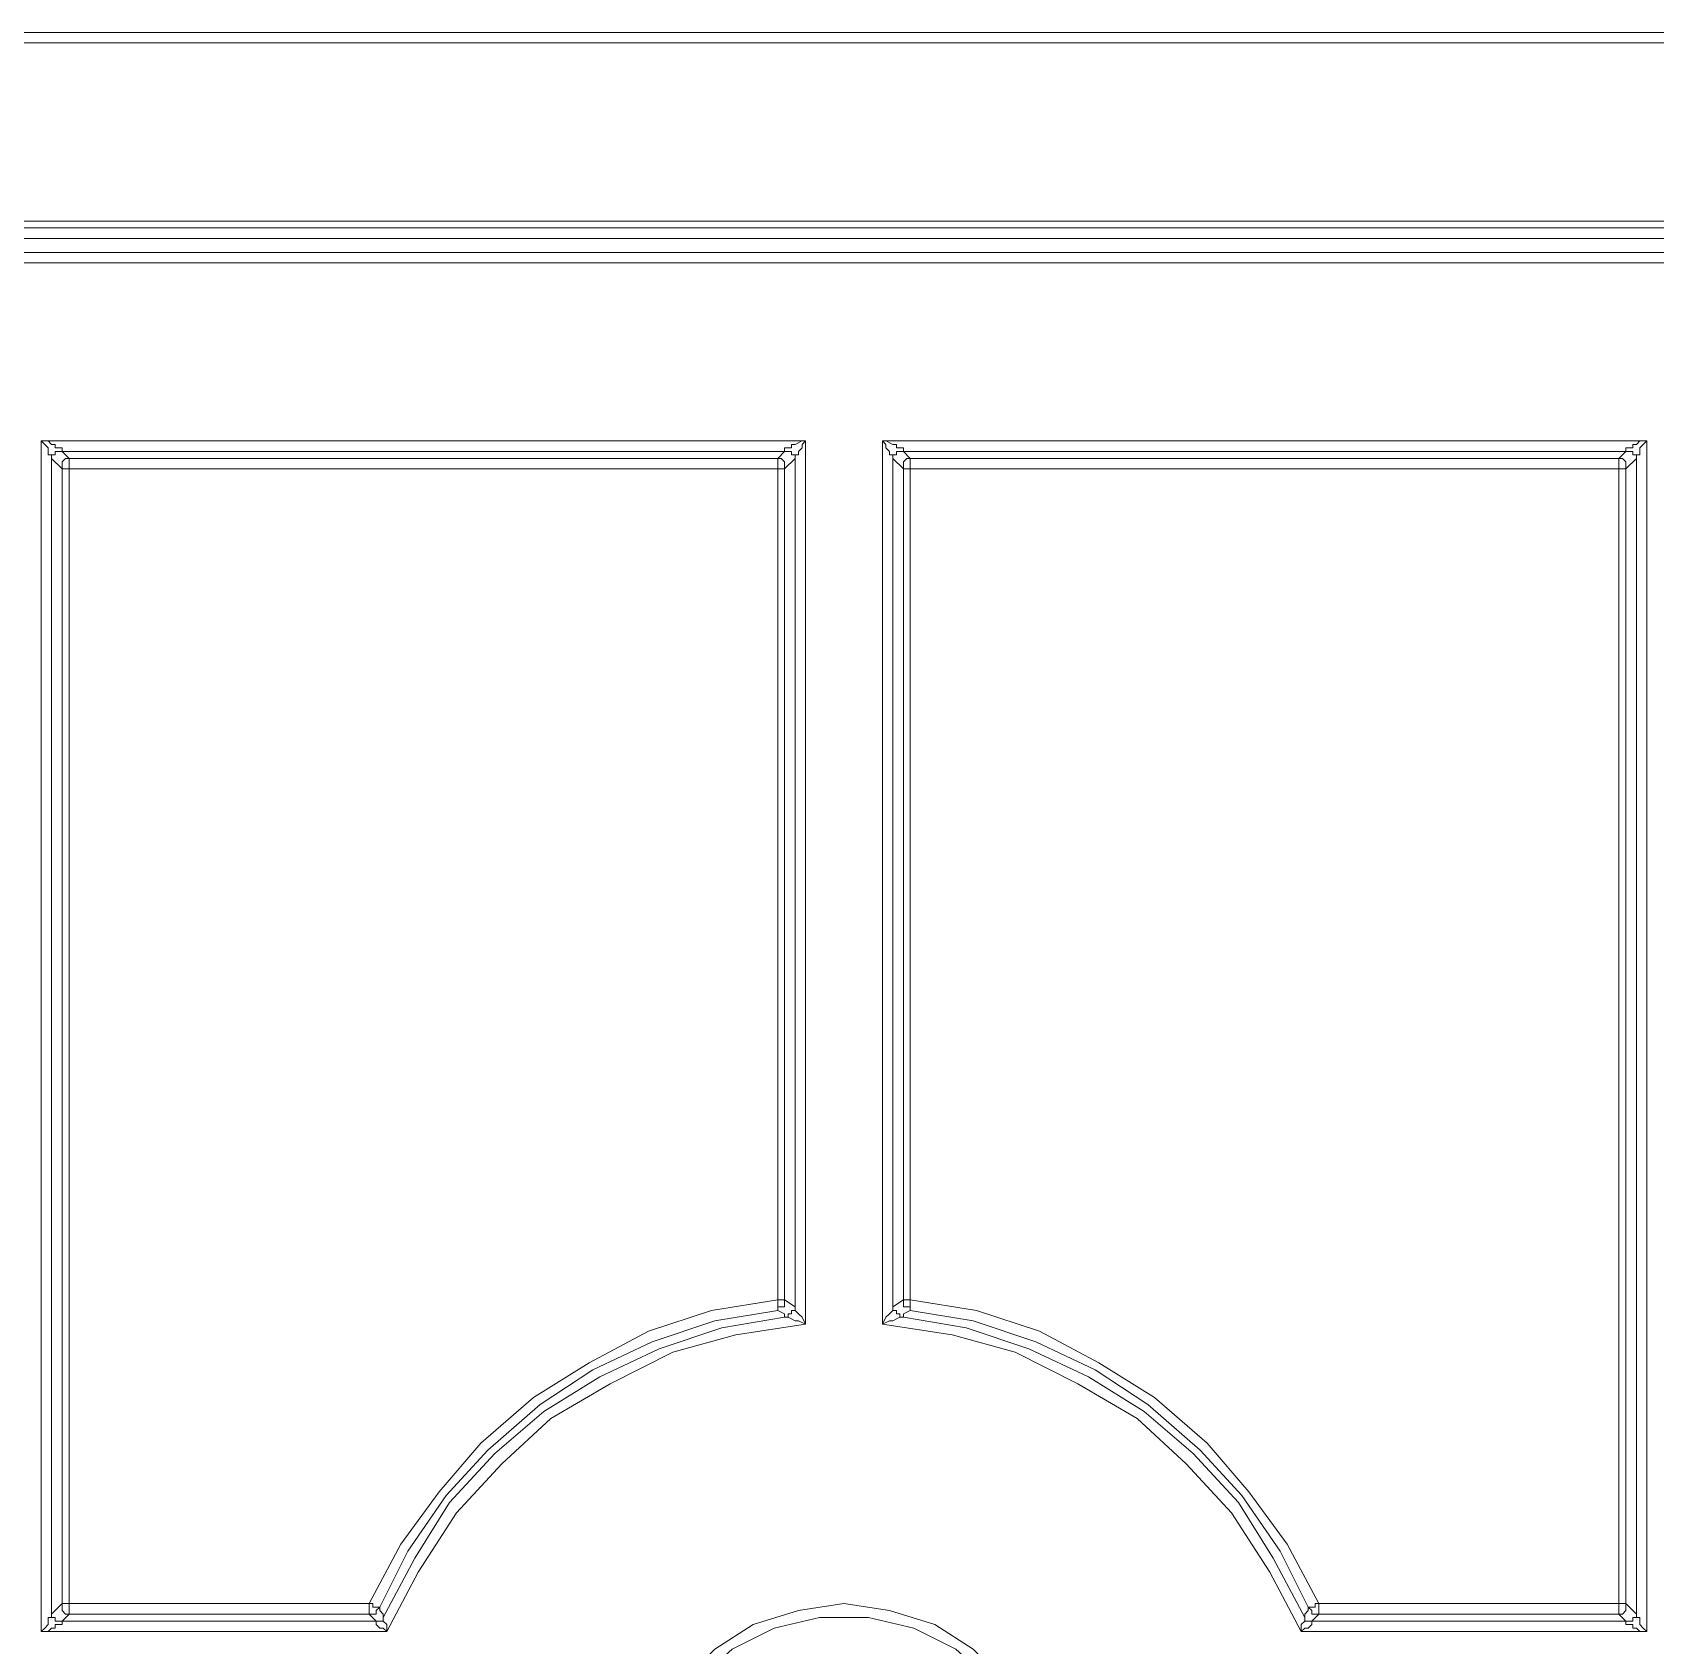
# Model space of a CAD drawing. Header units: centimetres. Extents: x -12.5 to 12.5, y -6.1 to 6.1.
# Drawn here: x -9.055 to -7.414, y 4.482 to 6.112 of the extents above; entities that cross this region are included whole.
import ezdxf

# ---------------------------------------------------------------- set-up
doc = ezdxf.new("R2010")
doc.units = ezdxf.units.CM
doc.header["$MEASUREMENT"] = 0
doc.layers.add('Camada 1', color=7, linetype='Continuous')

msp = doc.modelspace()

# ---------------------------------------------------------------- linework, layer by layer
at = {"layer": 'Camada 1', "lineweight": 9}
for points in [[(-12.19614, 6.1118), (-12.19614, 6.1118), (-4.27275, 6.1118), (-4.27275, 6.1118)], [(-4.27275, 6.10122), (-4.27275, 6.10122), (-12.19614, 6.10122), (-12.19614, 6.10122)], [(-12.19614, 5.9213), (-12.19614, 5.9213), (-4.27275, 5.9213), (-4.27275, 5.9213)], [(-4.27275, 5.91424), (-4.27275, 5.91424), (-12.19614, 5.91424), (-12.19614, 5.91424)], [(-12.19614, 5.90366), (-12.19614, 5.90366), (-4.27275, 5.90366), (-4.27275, 5.90366)], [(-12.16439, 5.88955), (-12.16439, 5.88955), (-4.3045, 5.88955), (-4.3045, 5.88955)], [(-4.3045, 5.87897), (-4.3045, 5.87897), (-12.16439, 5.87897), (-12.16439, 5.87897)], [(-9.04584, 5.69905), (-9.04584, 5.69905), (-8.27325, 5.69905), (-8.27325, 5.69905)], [(-9.04584, 4.49608), (-9.04584, 4.49608), (-9.04584, 5.69905), (-9.04584, 5.69905)], [(-8.27325, 5.69905), (-8.27325, 5.69905), (-8.27325, 4.80652), (-8.27325, 4.80652)], [(-8.19564, 5.69905), (-8.19564, 5.69905), (-7.42306, 5.69905), (-7.42306, 5.69905)], [(-8.19564, 4.80652), (-8.19564, 4.80652), (-8.19564, 5.69905), (-8.19564, 5.69905)], [(-7.42306, 5.69905), (-7.42306, 5.69905), (-7.42306, 4.49608), (-7.42306, 4.49608)], [(-9.03525, 5.68141), (-9.03525, 5.68141), (-9.03525, 4.51372), (-9.03525, 4.51372)], [(-9.02467, 5.67083), (-9.02467, 5.67083), (-9.03525, 5.68141), (-9.03525, 5.68141)], [(-8.29442, 5.68847), (-8.29442, 5.68847), (-9.02467, 5.68847), (-9.02467, 5.68847)], [(-9.02467, 5.68847), (-9.02467, 5.68847), (-9.01762, 5.68141), (-9.01762, 5.68141)], [(-9.01762, 5.68141), (-9.01762, 5.68141), (-8.30148, 5.68141), (-8.30148, 5.68141)], [(-8.30148, 5.68141), (-8.30148, 5.68141), (-8.29442, 5.68847), (-8.29442, 5.68847)], [(-8.28384, 5.68141), (-8.28384, 5.68141), (-8.29442, 5.67083), (-8.29442, 5.67083)], [(-8.28384, 4.82416), (-8.28384, 4.82416), (-8.28384, 5.68141), (-8.28384, 5.68141)], [(-8.18506, 5.68141), (-8.18506, 5.68141), (-8.18506, 4.82416), (-8.18506, 4.82416)], [(-8.17448, 5.67083), (-8.17448, 5.67083), (-8.18506, 5.68141), (-8.18506, 5.68141)], [(-7.44423, 5.68847), (-7.44423, 5.68847), (-8.17448, 5.68847), (-8.17448, 5.68847)], [(-8.17448, 5.68847), (-8.17448, 5.68847), (-8.16742, 5.68141), (-8.16742, 5.68141)], [(-8.16742, 5.68141), (-8.16742, 5.68141), (-7.45128, 5.68141), (-7.45128, 5.68141)], [(-7.45128, 5.68141), (-7.45128, 5.68141), (-7.44423, 5.68847), (-7.44423, 5.68847)], [(-7.43364, 5.68141), (-7.43364, 5.68141), (-7.44423, 5.67083), (-7.44423, 5.67083)], [(-7.43364, 4.51372), (-7.43364, 4.51372), (-7.43364, 5.68141), (-7.43364, 5.68141)], [(-9.02467, 4.5243), (-9.02467, 4.5243), (-9.02467, 5.67083), (-9.02467, 5.67083)], [(-9.01762, 5.67083), (-9.01762, 5.67083), (-9.01762, 4.5243), (-9.01762, 4.5243)], [(-8.30148, 5.67083), (-8.30148, 5.67083), (-9.01762, 5.67083), (-9.01762, 5.67083)], [(-8.30148, 4.83122), (-8.30148, 4.83122), (-8.30148, 5.67083), (-8.30148, 5.67083)], [(-8.29442, 5.67083), (-8.29442, 5.67083), (-8.29442, 4.83122), (-8.29442, 4.83122)], [(-8.17448, 4.83122), (-8.17448, 4.83122), (-8.17448, 5.67083), (-8.17448, 5.67083)], [(-8.16742, 5.67083), (-8.16742, 5.67083), (-8.16742, 4.83122), (-8.16742, 4.83122)], [(-7.45128, 5.67083), (-7.45128, 5.67083), (-8.16742, 5.67083), (-8.16742, 5.67083)], [(-7.45128, 4.5243), (-7.45128, 4.5243), (-7.45128, 5.67083), (-7.45128, 5.67083)], [(-7.44423, 5.67083), (-7.44423, 5.67083), (-7.44423, 4.5243), (-7.44423, 4.5243)], [(-8.29442, 4.83122), (-8.29442, 4.83122), (-8.28384, 4.82416), (-8.28384, 4.82416)], [(-8.18506, 4.82416), (-8.18506, 4.82416), (-8.17448, 4.83122), (-8.17448, 4.83122)], [(-9.03525, 4.51372), (-9.03525, 4.51372), (-9.02467, 4.5243), (-9.02467, 4.5243)], [(-9.01762, 4.51372), (-9.01762, 4.51372), (-9.02467, 4.50666), (-9.02467, 4.50666)], [(-9.01762, 4.5243), (-9.01762, 4.5243), (-8.71423, 4.5243), (-8.71423, 4.5243)], [(-8.71423, 4.51372), (-8.71423, 4.51372), (-9.01762, 4.51372), (-9.01762, 4.51372)], [(-8.70717, 4.50666), (-8.70717, 4.50666), (-8.71423, 4.51372), (-8.71423, 4.51372)], [(-7.75467, 4.51372), (-7.75467, 4.51372), (-7.76173, 4.50666), (-7.76173, 4.50666)], [(-7.75467, 4.5243), (-7.75467, 4.5243), (-7.45128, 4.5243), (-7.45128, 4.5243)], [(-7.45128, 4.51372), (-7.45128, 4.51372), (-7.75467, 4.51372), (-7.75467, 4.51372)], [(-7.44423, 4.50666), (-7.44423, 4.50666), (-7.45128, 4.51372), (-7.45128, 4.51372)], [(-7.44423, 4.5243), (-7.44423, 4.5243), (-7.43364, 4.51372), (-7.43364, 4.51372)], [(-8.69659, 4.49608), (-8.69659, 4.49608), (-9.04584, 4.49608), (-9.04584, 4.49608)], [(-9.02467, 4.50666), (-9.02467, 4.50666), (-8.70717, 4.50666), (-8.70717, 4.50666)], [(-7.42306, 4.49608), (-7.42306, 4.49608), (-7.77231, 4.49608), (-7.77231, 4.49608)], [(-7.76173, 4.50666), (-7.76173, 4.50666), (-7.44423, 4.50666), (-7.44423, 4.50666)]]:
    msp.add_open_spline(points, degree=3, dxfattribs=at)
for points, knots in [([(-9.04584, 5.69905), (-9.04584, 5.69905), (-9.03878, 5.69905), (-9.03878, 5.69905), (-9.03878, 5.69905), (-9.03525, 5.69552), (-9.03525, 5.69552), (-9.03525, 5.69552), (-9.03173, 5.69552), (-9.03173, 5.69552), (-9.03173, 5.69552), (-9.03173, 5.69199), (-9.03173, 5.69199), (-9.03173, 5.69199), (-9.0282, 5.69199), (-9.0282, 5.69199), (-9.0282, 5.69199), (-9.02467, 5.69199), (-9.02467, 5.69199), (-9.02467, 5.69199), (-9.02467, 5.68847), (-9.02467, 5.68847)], [0, 0, 0, 0, 0.1428571, 0.1428571, 0.1428571, 0.2857143, 0.2857143, 0.2857143, 0.4285714, 0.4285714, 0.4285714, 0.5714286, 0.5714286, 0.5714286, 0.7142857, 0.7142857, 0.7142857, 0.8571429, 0.8571429, 0.8571429, 1, 1, 1, 1]), ([(-9.03525, 5.68141), (-9.03525, 5.68141), (-9.03525, 5.68141), (-9.03525, 5.68141), (-9.03525, 5.68141), (-9.03525, 5.68494), (-9.03525, 5.68494), (-9.03525, 5.68494), (-9.03878, 5.68494), (-9.03878, 5.68494), (-9.03878, 5.68494), (-9.03878, 5.68847), (-9.03878, 5.68847), (-9.03878, 5.68847), (-9.03878, 5.69199), (-9.03878, 5.69199), (-9.03878, 5.69199), (-9.04231, 5.69552), (-9.04231, 5.69552), (-9.04231, 5.69552), (-9.04584, 5.69905), (-9.04584, 5.69905)], [0, 0, 0, 0, 0.1428571, 0.1428571, 0.1428571, 0.2857143, 0.2857143, 0.2857143, 0.4285714, 0.4285714, 0.4285714, 0.5714286, 0.5714286, 0.5714286, 0.7142857, 0.7142857, 0.7142857, 0.8571429, 0.8571429, 0.8571429, 1, 1, 1, 1]), ([(-8.29442, 5.68847), (-8.29442, 5.68847), (-8.29442, 5.68847), (-8.29442, 5.68847), (-8.29442, 5.68847), (-8.29442, 5.69199), (-8.29442, 5.69199), (-8.29442, 5.69199), (-8.29089, 5.69199), (-8.29089, 5.69199), (-8.29089, 5.69199), (-8.28737, 5.69199), (-8.28737, 5.69199), (-8.28737, 5.69199), (-8.28737, 5.69552), (-8.28737, 5.69552), (-8.28737, 5.69552), (-8.28384, 5.69552), (-8.28384, 5.69552), (-8.28384, 5.69552), (-8.27678, 5.69905), (-8.27678, 5.69905), (-8.27678, 5.69905), (-8.27325, 5.69905), (-8.27325, 5.69905)], [0, 0, 0, 0, 0.125, 0.125, 0.125, 0.25, 0.25, 0.25, 0.375, 0.375, 0.375, 0.5, 0.5, 0.5, 0.625, 0.625, 0.625, 0.75, 0.75, 0.75, 0.875, 0.875, 0.875, 1, 1, 1, 1]), ([(-8.27325, 5.69905), (-8.27325, 5.69905), (-8.27678, 5.69552), (-8.27678, 5.69552), (-8.27678, 5.69552), (-8.27678, 5.69199), (-8.27678, 5.69199), (-8.27678, 5.69199), (-8.28031, 5.68847), (-8.28031, 5.68847), (-8.28031, 5.68847), (-8.28031, 5.68494), (-8.28031, 5.68494), (-8.28031, 5.68494), (-8.28384, 5.68494), (-8.28384, 5.68494), (-8.28384, 5.68494), (-8.28384, 5.68141), (-8.28384, 5.68141)], [0, 0, 0, 0, 0.1666667, 0.1666667, 0.1666667, 0.3333333, 0.3333333, 0.3333333, 0.5, 0.5, 0.5, 0.6666667, 0.6666667, 0.6666667, 0.8333333, 0.8333333, 0.8333333, 1, 1, 1, 1]), ([(-8.19564, 5.69905), (-8.19564, 5.69905), (-8.19212, 5.69905), (-8.19212, 5.69905), (-8.19212, 5.69905), (-8.18506, 5.69552), (-8.18506, 5.69552), (-8.18506, 5.69552), (-8.18153, 5.69552), (-8.18153, 5.69552), (-8.18153, 5.69552), (-8.18153, 5.69199), (-8.18153, 5.69199), (-8.18153, 5.69199), (-8.178, 5.69199), (-8.178, 5.69199), (-8.178, 5.69199), (-8.17448, 5.69199), (-8.17448, 5.69199), (-8.17448, 5.69199), (-8.17448, 5.68847), (-8.17448, 5.68847)], [0, 0, 0, 0, 0.1428571, 0.1428571, 0.1428571, 0.2857143, 0.2857143, 0.2857143, 0.4285714, 0.4285714, 0.4285714, 0.5714286, 0.5714286, 0.5714286, 0.7142857, 0.7142857, 0.7142857, 0.8571429, 0.8571429, 0.8571429, 1, 1, 1, 1]), ([(-8.18506, 5.68141), (-8.18506, 5.68141), (-8.18506, 5.68141), (-8.18506, 5.68141), (-8.18506, 5.68141), (-8.18506, 5.68494), (-8.18506, 5.68494), (-8.18506, 5.68494), (-8.18859, 5.68494), (-8.18859, 5.68494), (-8.18859, 5.68494), (-8.18859, 5.68847), (-8.18859, 5.68847), (-8.18859, 5.68847), (-8.19212, 5.69199), (-8.19212, 5.69199), (-8.19212, 5.69199), (-8.19212, 5.69552), (-8.19212, 5.69552), (-8.19212, 5.69552), (-8.19564, 5.69905), (-8.19564, 5.69905)], [0, 0, 0, 0, 0.1428571, 0.1428571, 0.1428571, 0.2857143, 0.2857143, 0.2857143, 0.4285714, 0.4285714, 0.4285714, 0.5714286, 0.5714286, 0.5714286, 0.7142857, 0.7142857, 0.7142857, 0.8571429, 0.8571429, 0.8571429, 1, 1, 1, 1]), ([(-7.44423, 5.68847), (-7.44423, 5.68847), (-7.44423, 5.68847), (-7.44423, 5.68847), (-7.44423, 5.68847), (-7.44423, 5.69199), (-7.44423, 5.69199), (-7.44423, 5.69199), (-7.4407, 5.69199), (-7.4407, 5.69199), (-7.4407, 5.69199), (-7.43717, 5.69199), (-7.43717, 5.69199), (-7.43717, 5.69199), (-7.43717, 5.69552), (-7.43717, 5.69552), (-7.43717, 5.69552), (-7.43364, 5.69552), (-7.43364, 5.69552), (-7.43364, 5.69552), (-7.43012, 5.69905), (-7.43012, 5.69905), (-7.43012, 5.69905), (-7.42306, 5.69905), (-7.42306, 5.69905)], [0, 0, 0, 0, 0.125, 0.125, 0.125, 0.25, 0.25, 0.25, 0.375, 0.375, 0.375, 0.5, 0.5, 0.5, 0.625, 0.625, 0.625, 0.75, 0.75, 0.75, 0.875, 0.875, 0.875, 1, 1, 1, 1]), ([(-7.42306, 5.69905), (-7.42306, 5.69905), (-7.42659, 5.69552), (-7.42659, 5.69552), (-7.42659, 5.69552), (-7.43012, 5.69199), (-7.43012, 5.69199), (-7.43012, 5.69199), (-7.43012, 5.68847), (-7.43012, 5.68847), (-7.43012, 5.68847), (-7.43012, 5.68494), (-7.43012, 5.68494), (-7.43012, 5.68494), (-7.43364, 5.68494), (-7.43364, 5.68494), (-7.43364, 5.68494), (-7.43364, 5.68141), (-7.43364, 5.68141)], [0, 0, 0, 0, 0.1666667, 0.1666667, 0.1666667, 0.3333333, 0.3333333, 0.3333333, 0.5, 0.5, 0.5, 0.6666667, 0.6666667, 0.6666667, 0.8333333, 0.8333333, 0.8333333, 1, 1, 1, 1]), ([(-9.03525, 5.68141), (-9.03525, 5.68141), (-9.03525, 5.68141), (-9.03525, 5.68141), (-9.03525, 5.68141), (-9.03525, 5.68494), (-9.03525, 5.68494), (-9.03525, 5.68494), (-9.03173, 5.68494), (-9.03173, 5.68494), (-9.03173, 5.68494), (-9.03173, 5.68847), (-9.03173, 5.68847), (-9.03173, 5.68847), (-9.0282, 5.68847), (-9.0282, 5.68847), (-9.0282, 5.68847), (-9.02467, 5.68847), (-9.02467, 5.68847)], [0, 0, 0, 0, 0.1666667, 0.1666667, 0.1666667, 0.3333333, 0.3333333, 0.3333333, 0.5, 0.5, 0.5, 0.6666667, 0.6666667, 0.6666667, 0.8333333, 0.8333333, 0.8333333, 1, 1, 1, 1]), ([(-9.02467, 5.67083), (-9.02467, 5.67083), (-9.02467, 5.67436), (-9.02467, 5.67436), (-9.02467, 5.67436), (-9.02467, 5.67788), (-9.02467, 5.67788), (-9.02467, 5.67788), (-9.02114, 5.68141), (-9.02114, 5.68141), (-9.02114, 5.68141), (-9.01762, 5.68141), (-9.01762, 5.68141)], [0, 0, 0, 0, 0.25, 0.25, 0.25, 0.5, 0.5, 0.5, 0.75, 0.75, 0.75, 1, 1, 1, 1]), ([(-9.01762, 5.67083), (-9.01762, 5.67083), (-9.01762, 5.67436), (-9.01762, 5.67436), (-9.01762, 5.67436), (-9.01762, 5.67788), (-9.01762, 5.67788), (-9.01762, 5.67788), (-9.01762, 5.68141), (-9.01762, 5.68141)], [0, 0, 0, 0, 0.3333333, 0.3333333, 0.3333333, 0.6666667, 0.6666667, 0.6666667, 1, 1, 1, 1]), ([(-8.29442, 5.67083), (-8.29442, 5.67083), (-8.29442, 5.67436), (-8.29442, 5.67436), (-8.29442, 5.67436), (-8.29442, 5.67788), (-8.29442, 5.67788), (-8.29442, 5.67788), (-8.29795, 5.68141), (-8.29795, 5.68141), (-8.29795, 5.68141), (-8.30148, 5.68141), (-8.30148, 5.68141)], [0, 0, 0, 0, 0.25, 0.25, 0.25, 0.5, 0.5, 0.5, 0.75, 0.75, 0.75, 1, 1, 1, 1]), ([(-8.30148, 5.67083), (-8.30148, 5.67083), (-8.30148, 5.67436), (-8.30148, 5.67436), (-8.30148, 5.67436), (-8.30148, 5.67788), (-8.30148, 5.67788), (-8.30148, 5.67788), (-8.30148, 5.68141), (-8.30148, 5.68141)], [0, 0, 0, 0, 0.3333333, 0.3333333, 0.3333333, 0.6666667, 0.6666667, 0.6666667, 1, 1, 1, 1]), ([(-8.28384, 5.68141), (-8.28384, 5.68141), (-8.28384, 5.68141), (-8.28384, 5.68141), (-8.28384, 5.68141), (-8.28384, 5.68494), (-8.28384, 5.68494), (-8.28384, 5.68494), (-8.28737, 5.68494), (-8.28737, 5.68494), (-8.28737, 5.68494), (-8.28737, 5.68847), (-8.28737, 5.68847), (-8.28737, 5.68847), (-8.29089, 5.68847), (-8.29089, 5.68847), (-8.29089, 5.68847), (-8.29442, 5.68847), (-8.29442, 5.68847)], [0, 0, 0, 0, 0.1666667, 0.1666667, 0.1666667, 0.3333333, 0.3333333, 0.3333333, 0.5, 0.5, 0.5, 0.6666667, 0.6666667, 0.6666667, 0.8333333, 0.8333333, 0.8333333, 1, 1, 1, 1]), ([(-8.17448, 5.68847), (-8.17448, 5.68847), (-8.17448, 5.68847), (-8.17448, 5.68847), (-8.17448, 5.68847), (-8.178, 5.68847), (-8.178, 5.68847), (-8.178, 5.68847), (-8.18153, 5.68847), (-8.18153, 5.68847), (-8.18153, 5.68847), (-8.18153, 5.68494), (-8.18153, 5.68494), (-8.18153, 5.68494), (-8.18506, 5.68494), (-8.18506, 5.68494), (-8.18506, 5.68494), (-8.18506, 5.68141), (-8.18506, 5.68141)], [0, 0, 0, 0, 0.1666667, 0.1666667, 0.1666667, 0.3333333, 0.3333333, 0.3333333, 0.5, 0.5, 0.5, 0.6666667, 0.6666667, 0.6666667, 0.8333333, 0.8333333, 0.8333333, 1, 1, 1, 1]), ([(-8.16742, 5.68141), (-8.16742, 5.68141), (-8.16742, 5.68141), (-8.16742, 5.68141), (-8.16742, 5.68141), (-8.17095, 5.68141), (-8.17095, 5.68141), (-8.17095, 5.68141), (-8.17448, 5.67788), (-8.17448, 5.67788), (-8.17448, 5.67788), (-8.17448, 5.67436), (-8.17448, 5.67436), (-8.17448, 5.67436), (-8.17448, 5.67083), (-8.17448, 5.67083)], [0, 0, 0, 0, 0.2, 0.2, 0.2, 0.4, 0.4, 0.4, 0.6, 0.6, 0.6, 0.8, 0.8, 0.8, 1, 1, 1, 1]), ([(-8.16742, 5.68141), (-8.16742, 5.68141), (-8.16742, 5.68141), (-8.16742, 5.68141), (-8.16742, 5.68141), (-8.16742, 5.67788), (-8.16742, 5.67788), (-8.16742, 5.67788), (-8.16742, 5.67436), (-8.16742, 5.67436), (-8.16742, 5.67436), (-8.16742, 5.67083), (-8.16742, 5.67083)], [0, 0, 0, 0, 0.25, 0.25, 0.25, 0.5, 0.5, 0.5, 0.75, 0.75, 0.75, 1, 1, 1, 1]), ([(-7.44423, 5.67083), (-7.44423, 5.67083), (-7.44423, 5.67436), (-7.44423, 5.67436), (-7.44423, 5.67436), (-7.44423, 5.67788), (-7.44423, 5.67788), (-7.44423, 5.67788), (-7.44775, 5.68141), (-7.44775, 5.68141), (-7.44775, 5.68141), (-7.45128, 5.68141), (-7.45128, 5.68141)], [0, 0, 0, 0, 0.25, 0.25, 0.25, 0.5, 0.5, 0.5, 0.75, 0.75, 0.75, 1, 1, 1, 1]), ([(-7.45128, 5.68141), (-7.45128, 5.68141), (-7.45128, 5.68141), (-7.45128, 5.68141), (-7.45128, 5.68141), (-7.45128, 5.67788), (-7.45128, 5.67788), (-7.45128, 5.67788), (-7.45128, 5.67436), (-7.45128, 5.67436), (-7.45128, 5.67436), (-7.45128, 5.67083), (-7.45128, 5.67083)], [0, 0, 0, 0, 0.25, 0.25, 0.25, 0.5, 0.5, 0.5, 0.75, 0.75, 0.75, 1, 1, 1, 1]), ([(-7.43364, 5.68141), (-7.43364, 5.68141), (-7.43364, 5.68141), (-7.43364, 5.68141), (-7.43364, 5.68141), (-7.43364, 5.68494), (-7.43364, 5.68494), (-7.43364, 5.68494), (-7.43717, 5.68494), (-7.43717, 5.68494), (-7.43717, 5.68494), (-7.43717, 5.68847), (-7.43717, 5.68847), (-7.43717, 5.68847), (-7.4407, 5.68847), (-7.4407, 5.68847), (-7.4407, 5.68847), (-7.44423, 5.68847), (-7.44423, 5.68847)], [0, 0, 0, 0, 0.1666667, 0.1666667, 0.1666667, 0.3333333, 0.3333333, 0.3333333, 0.5, 0.5, 0.5, 0.6666667, 0.6666667, 0.6666667, 0.8333333, 0.8333333, 0.8333333, 1, 1, 1, 1]), ([(-9.02467, 5.67083), (-9.02467, 5.67083), (-9.02467, 5.67083), (-9.02467, 5.67083), (-9.02467, 5.67083), (-9.02114, 5.67083), (-9.02114, 5.67083), (-9.02114, 5.67083), (-9.01762, 5.67083), (-9.01762, 5.67083)], [0, 0, 0, 0, 0.3333333, 0.3333333, 0.3333333, 0.6666667, 0.6666667, 0.6666667, 1, 1, 1, 1]), ([(-8.30148, 5.67083), (-8.30148, 5.67083), (-8.30148, 5.67083), (-8.30148, 5.67083), (-8.30148, 5.67083), (-8.29795, 5.67083), (-8.29795, 5.67083), (-8.29795, 5.67083), (-8.29442, 5.67083), (-8.29442, 5.67083)], [0, 0, 0, 0, 0.3333333, 0.3333333, 0.3333333, 0.6666667, 0.6666667, 0.6666667, 1, 1, 1, 1]), ([(-8.17448, 5.67083), (-8.17448, 5.67083), (-8.17448, 5.67083), (-8.17448, 5.67083), (-8.17448, 5.67083), (-8.17095, 5.67083), (-8.17095, 5.67083), (-8.17095, 5.67083), (-8.16742, 5.67083), (-8.16742, 5.67083)], [0, 0, 0, 0, 0.3333333, 0.3333333, 0.3333333, 0.6666667, 0.6666667, 0.6666667, 1, 1, 1, 1]), ([(-7.44423, 5.67083), (-7.44423, 5.67083), (-7.44423, 5.67083), (-7.44423, 5.67083), (-7.44423, 5.67083), (-7.44775, 5.67083), (-7.44775, 5.67083), (-7.44775, 5.67083), (-7.45128, 5.67083), (-7.45128, 5.67083)], [0, 0, 0, 0, 0.3333333, 0.3333333, 0.3333333, 0.6666667, 0.6666667, 0.6666667, 1, 1, 1, 1]), ([(-8.71423, 4.5243), (-8.71423, 4.5243), (-8.68248, 4.58427), (-8.68248, 4.58427), (-8.68248, 4.58427), (-8.64367, 4.63719), (-8.64367, 4.63719), (-8.64367, 4.63719), (-8.60134, 4.68658), (-8.60134, 4.68658), (-8.60134, 4.68658), (-8.54842, 4.73244), (-8.54842, 4.73244), (-8.54842, 4.73244), (-8.49198, 4.76772), (-8.49198, 4.76772), (-8.49198, 4.76772), (-8.432, 4.79947), (-8.432, 4.79947), (-8.432, 4.79947), (-8.3685, 4.82063), (-8.3685, 4.82063), (-8.3685, 4.82063), (-8.30148, 4.83122), (-8.30148, 4.83122)], [0, 0, 0, 0, 0.125, 0.125, 0.125, 0.25, 0.25, 0.25, 0.375, 0.375, 0.375, 0.5, 0.5, 0.5, 0.625, 0.625, 0.625, 0.75, 0.75, 0.75, 0.875, 0.875, 0.875, 1, 1, 1, 1]), ([(-8.30148, 4.82063), (-8.30148, 4.82063), (-8.30148, 4.82416), (-8.30148, 4.82416), (-8.30148, 4.82416), (-8.29795, 4.82416), (-8.29795, 4.82416), (-8.29795, 4.82416), (-8.29442, 4.82416), (-8.29442, 4.82416), (-8.29442, 4.82416), (-8.29442, 4.82769), (-8.29442, 4.82769), (-8.29442, 4.82769), (-8.29442, 4.83122), (-8.29442, 4.83122)], [0, 0, 0, 0, 0.2, 0.2, 0.2, 0.4, 0.4, 0.4, 0.6, 0.6, 0.6, 0.8, 0.8, 0.8, 1, 1, 1, 1]), ([(-8.30148, 4.83122), (-8.30148, 4.83122), (-8.30148, 4.83122), (-8.30148, 4.83122), (-8.30148, 4.83122), (-8.30148, 4.82769), (-8.30148, 4.82769), (-8.30148, 4.82769), (-8.30148, 4.82416), (-8.30148, 4.82416), (-8.30148, 4.82416), (-8.30148, 4.82063), (-8.30148, 4.82063)], [0, 0, 0, 0, 0.25, 0.25, 0.25, 0.5, 0.5, 0.5, 0.75, 0.75, 0.75, 1, 1, 1, 1]), ([(-8.30148, 4.83122), (-8.30148, 4.83122), (-8.30148, 4.83122), (-8.30148, 4.83122), (-8.30148, 4.83122), (-8.29795, 4.83122), (-8.29795, 4.83122), (-8.29795, 4.83122), (-8.29442, 4.83122), (-8.29442, 4.83122)], [0, 0, 0, 0, 0.3333333, 0.3333333, 0.3333333, 0.6666667, 0.6666667, 0.6666667, 1, 1, 1, 1]), ([(-8.29442, 4.81358), (-8.29442, 4.81358), (-8.29089, 4.81358), (-8.29089, 4.81358), (-8.29089, 4.81358), (-8.29089, 4.81711), (-8.29089, 4.81711), (-8.29089, 4.81711), (-8.28737, 4.81711), (-8.28737, 4.81711), (-8.28737, 4.81711), (-8.28737, 4.82063), (-8.28737, 4.82063), (-8.28737, 4.82063), (-8.28384, 4.82063), (-8.28384, 4.82063), (-8.28384, 4.82063), (-8.28384, 4.82416), (-8.28384, 4.82416)], [0, 0, 0, 0, 0.1666667, 0.1666667, 0.1666667, 0.3333333, 0.3333333, 0.3333333, 0.5, 0.5, 0.5, 0.6666667, 0.6666667, 0.6666667, 0.8333333, 0.8333333, 0.8333333, 1, 1, 1, 1]), ([(-8.28384, 4.82416), (-8.28384, 4.82416), (-8.28384, 4.82416), (-8.28384, 4.82416), (-8.28384, 4.82416), (-8.28384, 4.82063), (-8.28384, 4.82063), (-8.28384, 4.82063), (-8.28031, 4.81711), (-8.28031, 4.81711), (-8.28031, 4.81711), (-8.27678, 4.81358), (-8.27678, 4.81358), (-8.27678, 4.81358), (-8.27325, 4.80652), (-8.27325, 4.80652)], [0, 0, 0, 0, 0.2, 0.2, 0.2, 0.4, 0.4, 0.4, 0.6, 0.6, 0.6, 0.8, 0.8, 0.8, 1, 1, 1, 1]), ([(-8.19564, 4.80652), (-8.19564, 4.80652), (-8.19564, 4.80652), (-8.19564, 4.80652), (-8.19564, 4.80652), (-8.19212, 4.81358), (-8.19212, 4.81358), (-8.19212, 4.81358), (-8.18859, 4.81711), (-8.18859, 4.81711), (-8.18859, 4.81711), (-8.18506, 4.82063), (-8.18506, 4.82063), (-8.18506, 4.82063), (-8.18506, 4.82416), (-8.18506, 4.82416)], [0, 0, 0, 0, 0.2, 0.2, 0.2, 0.4, 0.4, 0.4, 0.6, 0.6, 0.6, 0.8, 0.8, 0.8, 1, 1, 1, 1]), ([(-8.18506, 4.82416), (-8.18506, 4.82416), (-8.18506, 4.82416), (-8.18506, 4.82416), (-8.18506, 4.82416), (-8.18506, 4.82063), (-8.18506, 4.82063), (-8.18506, 4.82063), (-8.18153, 4.82063), (-8.18153, 4.82063), (-8.18153, 4.82063), (-8.18153, 4.81711), (-8.18153, 4.81711), (-8.18153, 4.81711), (-8.178, 4.81711), (-8.178, 4.81711), (-8.178, 4.81711), (-8.178, 4.81358), (-8.178, 4.81358), (-8.178, 4.81358), (-8.17448, 4.81358), (-8.17448, 4.81358)], [0, 0, 0, 0, 0.1428571, 0.1428571, 0.1428571, 0.2857143, 0.2857143, 0.2857143, 0.4285714, 0.4285714, 0.4285714, 0.5714286, 0.5714286, 0.5714286, 0.7142857, 0.7142857, 0.7142857, 0.8571429, 0.8571429, 0.8571429, 1, 1, 1, 1]), ([(-8.17448, 4.83122), (-8.17448, 4.83122), (-8.17448, 4.83122), (-8.17448, 4.83122), (-8.17448, 4.83122), (-8.17448, 4.82769), (-8.17448, 4.82769), (-8.17448, 4.82769), (-8.17448, 4.82416), (-8.17448, 4.82416), (-8.17448, 4.82416), (-8.17095, 4.82416), (-8.17095, 4.82416), (-8.17095, 4.82416), (-8.16742, 4.82416), (-8.16742, 4.82416), (-8.16742, 4.82416), (-8.16742, 4.82063), (-8.16742, 4.82063)], [0, 0, 0, 0, 0.1666667, 0.1666667, 0.1666667, 0.3333333, 0.3333333, 0.3333333, 0.5, 0.5, 0.5, 0.6666667, 0.6666667, 0.6666667, 0.8333333, 0.8333333, 0.8333333, 1, 1, 1, 1]), ([(-8.16742, 4.83122), (-8.16742, 4.83122), (-8.16742, 4.83122), (-8.16742, 4.83122), (-8.16742, 4.83122), (-8.17095, 4.83122), (-8.17095, 4.83122), (-8.17095, 4.83122), (-8.17448, 4.83122), (-8.17448, 4.83122)], [0, 0, 0, 0, 0.3333333, 0.3333333, 0.3333333, 0.6666667, 0.6666667, 0.6666667, 1, 1, 1, 1]), ([(-8.16742, 4.83122), (-8.16742, 4.83122), (-8.16742, 4.83122), (-8.16742, 4.83122), (-8.16742, 4.83122), (-8.16742, 4.82769), (-8.16742, 4.82769), (-8.16742, 4.82769), (-8.16742, 4.82416), (-8.16742, 4.82416), (-8.16742, 4.82416), (-8.16742, 4.82063), (-8.16742, 4.82063)], [0, 0, 0, 0, 0.25, 0.25, 0.25, 0.5, 0.5, 0.5, 0.75, 0.75, 0.75, 1, 1, 1, 1]), ([(-8.16742, 4.83122), (-8.16742, 4.83122), (-8.10039, 4.82063), (-8.10039, 4.82063), (-8.10039, 4.82063), (-8.03689, 4.79947), (-8.03689, 4.79947), (-8.03689, 4.79947), (-7.97692, 4.76772), (-7.97692, 4.76772), (-7.97692, 4.76772), (-7.92048, 4.73244), (-7.92048, 4.73244), (-7.92048, 4.73244), (-7.86756, 4.68658), (-7.86756, 4.68658), (-7.86756, 4.68658), (-7.82523, 4.63719), (-7.82523, 4.63719), (-7.82523, 4.63719), (-7.78642, 4.58427), (-7.78642, 4.58427), (-7.78642, 4.58427), (-7.75467, 4.5243), (-7.75467, 4.5243)], [0, 0, 0, 0, 0.125, 0.125, 0.125, 0.25, 0.25, 0.25, 0.375, 0.375, 0.375, 0.5, 0.5, 0.5, 0.625, 0.625, 0.625, 0.75, 0.75, 0.75, 0.875, 0.875, 0.875, 1, 1, 1, 1]), ([(-8.30148, 4.82063), (-8.30148, 4.82063), (-8.36498, 4.81005), (-8.36498, 4.81005), (-8.36498, 4.81005), (-8.42848, 4.78888), (-8.42848, 4.78888), (-8.42848, 4.78888), (-8.48845, 4.76066), (-8.48845, 4.76066), (-8.48845, 4.76066), (-8.54137, 4.72538), (-8.54137, 4.72538), (-8.54137, 4.72538), (-8.59428, 4.67952), (-8.59428, 4.67952), (-8.59428, 4.67952), (-8.63662, 4.63366), (-8.63662, 4.63366), (-8.63662, 4.63366), (-8.67542, 4.57722), (-8.67542, 4.57722), (-8.67542, 4.57722), (-8.70364, 4.52077), (-8.70364, 4.52077)], [0, 0, 0, 0, 0.125, 0.125, 0.125, 0.25, 0.25, 0.25, 0.375, 0.375, 0.375, 0.5, 0.5, 0.5, 0.625, 0.625, 0.625, 0.75, 0.75, 0.75, 0.875, 0.875, 0.875, 1, 1, 1, 1]), ([(-8.70012, 4.51019), (-8.70012, 4.51019), (-8.66837, 4.57016), (-8.66837, 4.57016), (-8.66837, 4.57016), (-8.63309, 4.6266), (-8.63309, 4.6266), (-8.63309, 4.6266), (-8.58723, 4.67599), (-8.58723, 4.67599), (-8.58723, 4.67599), (-8.53784, 4.71833), (-8.53784, 4.71833), (-8.53784, 4.71833), (-8.48139, 4.75361), (-8.48139, 4.75361), (-8.48139, 4.75361), (-8.42142, 4.78183), (-8.42142, 4.78183), (-8.42142, 4.78183), (-8.35792, 4.80299), (-8.35792, 4.80299), (-8.35792, 4.80299), (-8.29442, 4.81358), (-8.29442, 4.81358)], [0, 0, 0, 0, 0.125, 0.125, 0.125, 0.25, 0.25, 0.25, 0.375, 0.375, 0.375, 0.5, 0.5, 0.5, 0.625, 0.625, 0.625, 0.75, 0.75, 0.75, 0.875, 0.875, 0.875, 1, 1, 1, 1]), ([(-8.27325, 4.80652), (-8.27325, 4.80652), (-8.34381, 4.79594), (-8.34381, 4.79594), (-8.34381, 4.79594), (-8.40731, 4.7783), (-8.40731, 4.7783), (-8.40731, 4.7783), (-8.47081, 4.74655), (-8.47081, 4.74655), (-8.47081, 4.74655), (-8.53078, 4.71127), (-8.53078, 4.71127), (-8.53078, 4.71127), (-8.58017, 4.66541), (-8.58017, 4.66541), (-8.58017, 4.66541), (-8.62603, 4.61602), (-8.62603, 4.61602), (-8.62603, 4.61602), (-8.66484, 4.55605), (-8.66484, 4.55605), (-8.66484, 4.55605), (-8.69659, 4.49608), (-8.69659, 4.49608)], [0, 0, 0, 0, 0.125, 0.125, 0.125, 0.25, 0.25, 0.25, 0.375, 0.375, 0.375, 0.5, 0.5, 0.5, 0.625, 0.625, 0.625, 0.75, 0.75, 0.75, 0.875, 0.875, 0.875, 1, 1, 1, 1]), ([(-8.29442, 4.81358), (-8.29442, 4.81358), (-8.29442, 4.81358), (-8.29442, 4.81358), (-8.29442, 4.81358), (-8.29442, 4.81711), (-8.29442, 4.81711), (-8.29442, 4.81711), (-8.30148, 4.82063), (-8.30148, 4.82063)], [0, 0, 0, 0, 0.3333333, 0.3333333, 0.3333333, 0.6666667, 0.6666667, 0.6666667, 1, 1, 1, 1]), ([(-8.27325, 4.80652), (-8.27325, 4.80652), (-8.27325, 4.80652), (-8.27325, 4.80652), (-8.27325, 4.80652), (-8.28031, 4.81005), (-8.28031, 4.81005), (-8.28031, 4.81005), (-8.28384, 4.81005), (-8.28384, 4.81005), (-8.28384, 4.81005), (-8.29089, 4.81358), (-8.29089, 4.81358), (-8.29089, 4.81358), (-8.29442, 4.81358), (-8.29442, 4.81358)], [0, 0, 0, 0, 0.2, 0.2, 0.2, 0.4, 0.4, 0.4, 0.6, 0.6, 0.6, 0.8, 0.8, 0.8, 1, 1, 1, 1]), ([(-8.17448, 4.81358), (-8.17448, 4.81358), (-8.17448, 4.81358), (-8.17448, 4.81358), (-8.17448, 4.81358), (-8.178, 4.81358), (-8.178, 4.81358), (-8.178, 4.81358), (-8.18506, 4.81005), (-8.18506, 4.81005), (-8.18506, 4.81005), (-8.18859, 4.81005), (-8.18859, 4.81005), (-8.18859, 4.81005), (-8.19564, 4.80652), (-8.19564, 4.80652)], [0, 0, 0, 0, 0.2, 0.2, 0.2, 0.4, 0.4, 0.4, 0.6, 0.6, 0.6, 0.8, 0.8, 0.8, 1, 1, 1, 1]), ([(-7.77231, 4.49608), (-7.77231, 4.49608), (-7.80406, 4.55605), (-7.80406, 4.55605), (-7.80406, 4.55605), (-7.84287, 4.61602), (-7.84287, 4.61602), (-7.84287, 4.61602), (-7.88873, 4.66541), (-7.88873, 4.66541), (-7.88873, 4.66541), (-7.93812, 4.71127), (-7.93812, 4.71127), (-7.93812, 4.71127), (-7.99809, 4.74655), (-7.99809, 4.74655), (-7.99809, 4.74655), (-8.06159, 4.7783), (-8.06159, 4.7783), (-8.06159, 4.7783), (-8.12509, 4.79594), (-8.12509, 4.79594), (-8.12509, 4.79594), (-8.19564, 4.80652), (-8.19564, 4.80652)], [0, 0, 0, 0, 0.125, 0.125, 0.125, 0.25, 0.25, 0.25, 0.375, 0.375, 0.375, 0.5, 0.5, 0.5, 0.625, 0.625, 0.625, 0.75, 0.75, 0.75, 0.875, 0.875, 0.875, 1, 1, 1, 1]), ([(-8.16742, 4.82063), (-8.16742, 4.82063), (-8.16742, 4.82063), (-8.16742, 4.82063), (-8.16742, 4.82063), (-8.17448, 4.81711), (-8.17448, 4.81711), (-8.17448, 4.81711), (-8.17448, 4.81358), (-8.17448, 4.81358)], [0, 0, 0, 0, 0.3333333, 0.3333333, 0.3333333, 0.6666667, 0.6666667, 0.6666667, 1, 1, 1, 1]), ([(-8.17448, 4.81358), (-8.17448, 4.81358), (-8.11098, 4.80299), (-8.11098, 4.80299), (-8.11098, 4.80299), (-8.04748, 4.78183), (-8.04748, 4.78183), (-8.04748, 4.78183), (-7.9875, 4.75361), (-7.9875, 4.75361), (-7.9875, 4.75361), (-7.93106, 4.71833), (-7.93106, 4.71833), (-7.93106, 4.71833), (-7.88167, 4.67599), (-7.88167, 4.67599), (-7.88167, 4.67599), (-7.83581, 4.6266), (-7.83581, 4.6266), (-7.83581, 4.6266), (-7.80053, 4.57016), (-7.80053, 4.57016), (-7.80053, 4.57016), (-7.76878, 4.51019), (-7.76878, 4.51019)], [0, 0, 0, 0, 0.125, 0.125, 0.125, 0.25, 0.25, 0.25, 0.375, 0.375, 0.375, 0.5, 0.5, 0.5, 0.625, 0.625, 0.625, 0.75, 0.75, 0.75, 0.875, 0.875, 0.875, 1, 1, 1, 1]), ([(-7.76525, 4.52077), (-7.76525, 4.52077), (-7.79348, 4.57722), (-7.79348, 4.57722), (-7.79348, 4.57722), (-7.83228, 4.63366), (-7.83228, 4.63366), (-7.83228, 4.63366), (-7.87462, 4.67952), (-7.87462, 4.67952), (-7.87462, 4.67952), (-7.92753, 4.72538), (-7.92753, 4.72538), (-7.92753, 4.72538), (-7.98045, 4.76066), (-7.98045, 4.76066), (-7.98045, 4.76066), (-8.04042, 4.78888), (-8.04042, 4.78888), (-8.04042, 4.78888), (-8.10392, 4.81005), (-8.10392, 4.81005), (-8.10392, 4.81005), (-8.16742, 4.82063), (-8.16742, 4.82063)], [0, 0, 0, 0, 0.125, 0.125, 0.125, 0.25, 0.25, 0.25, 0.375, 0.375, 0.375, 0.5, 0.5, 0.5, 0.625, 0.625, 0.625, 0.75, 0.75, 0.75, 0.875, 0.875, 0.875, 1, 1, 1, 1]), ([(-9.04584, 4.49608), (-9.04584, 4.49608), (-9.04231, 4.49961), (-9.04231, 4.49961), (-9.04231, 4.49961), (-9.03878, 4.50313), (-9.03878, 4.50313), (-9.03878, 4.50313), (-9.03878, 4.50666), (-9.03878, 4.50666), (-9.03878, 4.50666), (-9.03878, 4.51019), (-9.03878, 4.51019), (-9.03878, 4.51019), (-9.03525, 4.51019), (-9.03525, 4.51019), (-9.03525, 4.51019), (-9.03525, 4.51372), (-9.03525, 4.51372)], [0, 0, 0, 0, 0.1666667, 0.1666667, 0.1666667, 0.3333333, 0.3333333, 0.3333333, 0.5, 0.5, 0.5, 0.6666667, 0.6666667, 0.6666667, 0.8333333, 0.8333333, 0.8333333, 1, 1, 1, 1]), ([(-9.03525, 4.51372), (-9.03525, 4.51372), (-9.03525, 4.51372), (-9.03525, 4.51372), (-9.03525, 4.51372), (-9.03525, 4.51019), (-9.03525, 4.51019), (-9.03525, 4.51019), (-9.03173, 4.51019), (-9.03173, 4.51019), (-9.03173, 4.51019), (-9.03173, 4.50666), (-9.03173, 4.50666), (-9.03173, 4.50666), (-9.0282, 4.50666), (-9.0282, 4.50666), (-9.0282, 4.50666), (-9.02467, 4.50666), (-9.02467, 4.50666)], [0, 0, 0, 0, 0.1666667, 0.1666667, 0.1666667, 0.3333333, 0.3333333, 0.3333333, 0.5, 0.5, 0.5, 0.6666667, 0.6666667, 0.6666667, 0.8333333, 0.8333333, 0.8333333, 1, 1, 1, 1]), ([(-9.02467, 4.5243), (-9.02467, 4.5243), (-9.02467, 4.52077), (-9.02467, 4.52077), (-9.02467, 4.52077), (-9.02467, 4.51724), (-9.02467, 4.51724), (-9.02467, 4.51724), (-9.02114, 4.51372), (-9.02114, 4.51372), (-9.02114, 4.51372), (-9.01762, 4.51372), (-9.01762, 4.51372)], [0, 0, 0, 0, 0.25, 0.25, 0.25, 0.5, 0.5, 0.5, 0.75, 0.75, 0.75, 1, 1, 1, 1]), ([(-9.02467, 4.5243), (-9.02467, 4.5243), (-9.02467, 4.5243), (-9.02467, 4.5243), (-9.02467, 4.5243), (-9.02114, 4.5243), (-9.02114, 4.5243), (-9.02114, 4.5243), (-9.01762, 4.5243), (-9.01762, 4.5243)], [0, 0, 0, 0, 0.3333333, 0.3333333, 0.3333333, 0.6666667, 0.6666667, 0.6666667, 1, 1, 1, 1]), ([(-9.01762, 4.51372), (-9.01762, 4.51372), (-9.01762, 4.51372), (-9.01762, 4.51372), (-9.01762, 4.51372), (-9.01762, 4.51724), (-9.01762, 4.51724), (-9.01762, 4.51724), (-9.01762, 4.52077), (-9.01762, 4.52077), (-9.01762, 4.52077), (-9.01762, 4.5243), (-9.01762, 4.5243)], [0, 0, 0, 0, 0.25, 0.25, 0.25, 0.5, 0.5, 0.5, 0.75, 0.75, 0.75, 1, 1, 1, 1]), ([(-8.71423, 4.51372), (-8.71423, 4.51372), (-8.71423, 4.51372), (-8.71423, 4.51372), (-8.71423, 4.51372), (-8.71423, 4.51724), (-8.71423, 4.51724), (-8.71423, 4.51724), (-8.71423, 4.52077), (-8.71423, 4.52077), (-8.71423, 4.52077), (-8.71423, 4.5243), (-8.71423, 4.5243)], [0, 0, 0, 0, 0.25, 0.25, 0.25, 0.5, 0.5, 0.5, 0.75, 0.75, 0.75, 1, 1, 1, 1]), ([(-8.70364, 4.52077), (-8.70364, 4.52077), (-8.70364, 4.52077), (-8.70364, 4.52077), (-8.70364, 4.52077), (-8.70717, 4.52077), (-8.70717, 4.52077), (-8.70717, 4.52077), (-8.7107, 4.52077), (-8.7107, 4.52077), (-8.7107, 4.52077), (-8.7107, 4.5243), (-8.7107, 4.5243), (-8.7107, 4.5243), (-8.71423, 4.5243), (-8.71423, 4.5243)], [0, 0, 0, 0, 0.2, 0.2, 0.2, 0.4, 0.4, 0.4, 0.6, 0.6, 0.6, 0.8, 0.8, 0.8, 1, 1, 1, 1]), ([(-8.71423, 4.51372), (-8.71423, 4.51372), (-8.71423, 4.51372), (-8.71423, 4.51372), (-8.71423, 4.51372), (-8.7107, 4.51372), (-8.7107, 4.51372), (-8.7107, 4.51372), (-8.70717, 4.51372), (-8.70717, 4.51372), (-8.70717, 4.51372), (-8.70717, 4.51724), (-8.70717, 4.51724), (-8.70717, 4.51724), (-8.70364, 4.52077), (-8.70364, 4.52077)], [0, 0, 0, 0, 0.2, 0.2, 0.2, 0.4, 0.4, 0.4, 0.6, 0.6, 0.6, 0.8, 0.8, 0.8, 1, 1, 1, 1]), ([(-8.70364, 4.52077), (-8.70364, 4.52077), (-8.70364, 4.52077), (-8.70364, 4.52077), (-8.70364, 4.52077), (-8.70364, 4.51724), (-8.70364, 4.51724), (-8.70364, 4.51724), (-8.70012, 4.51372), (-8.70012, 4.51372), (-8.70012, 4.51372), (-8.70012, 4.51019), (-8.70012, 4.51019)], [0, 0, 0, 0, 0.25, 0.25, 0.25, 0.5, 0.5, 0.5, 0.75, 0.75, 0.75, 1, 1, 1, 1]), ([(-8.44612, 4.31263), (-8.44612, 4.31263), (-8.43906, 4.35849), (-8.43906, 4.35849), (-8.43906, 4.35849), (-8.42495, 4.40436), (-8.42495, 4.40436), (-8.42495, 4.40436), (-8.40025, 4.44316), (-8.40025, 4.44316), (-8.40025, 4.44316), (-8.36498, 4.47844), (-8.36498, 4.47844), (-8.36498, 4.47844), (-8.32617, 4.50313), (-8.32617, 4.50313), (-8.32617, 4.50313), (-8.28031, 4.51724), (-8.28031, 4.51724), (-8.28031, 4.51724), (-8.23445, 4.5243), (-8.23445, 4.5243), (-8.23445, 4.5243), (-8.18859, 4.51724), (-8.18859, 4.51724), (-8.18859, 4.51724), (-8.14273, 4.50313), (-8.14273, 4.50313), (-8.14273, 4.50313), (-8.10392, 4.47844), (-8.10392, 4.47844), (-8.10392, 4.47844), (-8.06864, 4.44316), (-8.06864, 4.44316), (-8.06864, 4.44316), (-8.04395, 4.40436), (-8.04395, 4.40436), (-8.04395, 4.40436), (-8.02984, 4.35849), (-8.02984, 4.35849), (-8.02984, 4.35849), (-8.02278, 4.31263), (-8.02278, 4.31263)], [0, 0, 0, 0, 0.0714286, 0.0714286, 0.0714286, 0.1428571, 0.1428571, 0.1428571, 0.2142857, 0.2142857, 0.2142857, 0.2857143, 0.2857143, 0.2857143, 0.3571429, 0.3571429, 0.3571429, 0.4285714, 0.4285714, 0.4285714, 0.5, 0.5, 0.5, 0.5714286, 0.5714286, 0.5714286, 0.6428571, 0.6428571, 0.6428571, 0.7142857, 0.7142857, 0.7142857, 0.7857143, 0.7857143, 0.7857143, 0.8571429, 0.8571429, 0.8571429, 0.9285714, 0.9285714, 0.9285714, 1, 1, 1, 1]), ([(-7.76878, 4.51019), (-7.76878, 4.51019), (-7.76878, 4.51019), (-7.76878, 4.51019), (-7.76878, 4.51019), (-7.76878, 4.51372), (-7.76878, 4.51372), (-7.76878, 4.51372), (-7.76525, 4.51724), (-7.76525, 4.51724), (-7.76525, 4.51724), (-7.76525, 4.52077), (-7.76525, 4.52077)], [0, 0, 0, 0, 0.25, 0.25, 0.25, 0.5, 0.5, 0.5, 0.75, 0.75, 0.75, 1, 1, 1, 1]), ([(-7.75467, 4.5243), (-7.75467, 4.5243), (-7.7582, 4.5243), (-7.7582, 4.5243), (-7.7582, 4.5243), (-7.7582, 4.52077), (-7.7582, 4.52077), (-7.7582, 4.52077), (-7.76173, 4.52077), (-7.76173, 4.52077), (-7.76173, 4.52077), (-7.76525, 4.52077), (-7.76525, 4.52077)], [0, 0, 0, 0, 0.25, 0.25, 0.25, 0.5, 0.5, 0.5, 0.75, 0.75, 0.75, 1, 1, 1, 1]), ([(-7.76525, 4.52077), (-7.76525, 4.52077), (-7.76173, 4.51724), (-7.76173, 4.51724), (-7.76173, 4.51724), (-7.76173, 4.51372), (-7.76173, 4.51372), (-7.76173, 4.51372), (-7.7582, 4.51372), (-7.7582, 4.51372), (-7.7582, 4.51372), (-7.75467, 4.51372), (-7.75467, 4.51372)], [0, 0, 0, 0, 0.25, 0.25, 0.25, 0.5, 0.5, 0.5, 0.75, 0.75, 0.75, 1, 1, 1, 1]), ([(-7.75467, 4.5243), (-7.75467, 4.5243), (-7.75467, 4.52077), (-7.75467, 4.52077), (-7.75467, 4.52077), (-7.75467, 4.51724), (-7.75467, 4.51724), (-7.75467, 4.51724), (-7.75467, 4.51372), (-7.75467, 4.51372)], [0, 0, 0, 0, 0.3333333, 0.3333333, 0.3333333, 0.6666667, 0.6666667, 0.6666667, 1, 1, 1, 1]), ([(-7.44423, 4.5243), (-7.44423, 4.5243), (-7.44423, 4.52077), (-7.44423, 4.52077), (-7.44423, 4.52077), (-7.44423, 4.51724), (-7.44423, 4.51724), (-7.44423, 4.51724), (-7.44775, 4.51372), (-7.44775, 4.51372), (-7.44775, 4.51372), (-7.45128, 4.51372), (-7.45128, 4.51372)], [0, 0, 0, 0, 0.25, 0.25, 0.25, 0.5, 0.5, 0.5, 0.75, 0.75, 0.75, 1, 1, 1, 1]), ([(-7.45128, 4.5243), (-7.45128, 4.5243), (-7.45128, 4.52077), (-7.45128, 4.52077), (-7.45128, 4.52077), (-7.45128, 4.51724), (-7.45128, 4.51724), (-7.45128, 4.51724), (-7.45128, 4.51372), (-7.45128, 4.51372)], [0, 0, 0, 0, 0.3333333, 0.3333333, 0.3333333, 0.6666667, 0.6666667, 0.6666667, 1, 1, 1, 1]), ([(-7.44423, 4.5243), (-7.44423, 4.5243), (-7.44423, 4.5243), (-7.44423, 4.5243), (-7.44423, 4.5243), (-7.44775, 4.5243), (-7.44775, 4.5243), (-7.44775, 4.5243), (-7.45128, 4.5243), (-7.45128, 4.5243)], [0, 0, 0, 0, 0.3333333, 0.3333333, 0.3333333, 0.6666667, 0.6666667, 0.6666667, 1, 1, 1, 1]), ([(-7.43364, 4.51372), (-7.43364, 4.51372), (-7.43364, 4.51372), (-7.43364, 4.51372), (-7.43364, 4.51372), (-7.43364, 4.51019), (-7.43364, 4.51019), (-7.43364, 4.51019), (-7.43717, 4.51019), (-7.43717, 4.51019), (-7.43717, 4.51019), (-7.43717, 4.50666), (-7.43717, 4.50666), (-7.43717, 4.50666), (-7.4407, 4.50666), (-7.4407, 4.50666), (-7.4407, 4.50666), (-7.44423, 4.50666), (-7.44423, 4.50666)], [0, 0, 0, 0, 0.1666667, 0.1666667, 0.1666667, 0.3333333, 0.3333333, 0.3333333, 0.5, 0.5, 0.5, 0.6666667, 0.6666667, 0.6666667, 0.8333333, 0.8333333, 0.8333333, 1, 1, 1, 1]), ([(-7.43364, 4.51372), (-7.43364, 4.51372), (-7.43364, 4.51372), (-7.43364, 4.51372), (-7.43364, 4.51372), (-7.43364, 4.51019), (-7.43364, 4.51019), (-7.43364, 4.51019), (-7.43012, 4.51019), (-7.43012, 4.51019), (-7.43012, 4.51019), (-7.43012, 4.50666), (-7.43012, 4.50666), (-7.43012, 4.50666), (-7.43012, 4.50313), (-7.43012, 4.50313), (-7.43012, 4.50313), (-7.42659, 4.49961), (-7.42659, 4.49961), (-7.42659, 4.49961), (-7.42306, 4.49608), (-7.42306, 4.49608)], [0, 0, 0, 0, 0.1428571, 0.1428571, 0.1428571, 0.2857143, 0.2857143, 0.2857143, 0.4285714, 0.4285714, 0.4285714, 0.5714286, 0.5714286, 0.5714286, 0.7142857, 0.7142857, 0.7142857, 0.8571429, 0.8571429, 0.8571429, 1, 1, 1, 1]), ([(-9.02467, 4.50666), (-9.02467, 4.50666), (-9.02467, 4.50666), (-9.02467, 4.50666), (-9.02467, 4.50666), (-9.02467, 4.50313), (-9.02467, 4.50313), (-9.02467, 4.50313), (-9.0282, 4.50313), (-9.0282, 4.50313), (-9.0282, 4.50313), (-9.03173, 4.50313), (-9.03173, 4.50313), (-9.03173, 4.50313), (-9.03173, 4.49961), (-9.03173, 4.49961), (-9.03173, 4.49961), (-9.03525, 4.49961), (-9.03525, 4.49961), (-9.03525, 4.49961), (-9.03878, 4.49608), (-9.03878, 4.49608), (-9.03878, 4.49608), (-9.04584, 4.49608), (-9.04584, 4.49608)], [0, 0, 0, 0, 0.125, 0.125, 0.125, 0.25, 0.25, 0.25, 0.375, 0.375, 0.375, 0.5, 0.5, 0.5, 0.625, 0.625, 0.625, 0.75, 0.75, 0.75, 0.875, 0.875, 0.875, 1, 1, 1, 1]), ([(-8.70717, 4.50666), (-8.70717, 4.50666), (-8.70717, 4.50666), (-8.70717, 4.50666), (-8.70717, 4.50666), (-8.70364, 4.50666), (-8.70364, 4.50666), (-8.70364, 4.50666), (-8.70012, 4.50666), (-8.70012, 4.50666), (-8.70012, 4.50666), (-8.70012, 4.51019), (-8.70012, 4.51019)], [0, 0, 0, 0, 0.25, 0.25, 0.25, 0.5, 0.5, 0.5, 0.75, 0.75, 0.75, 1, 1, 1, 1]), ([(-8.69659, 4.49608), (-8.69659, 4.49608), (-8.69659, 4.49608), (-8.69659, 4.49608), (-8.69659, 4.49608), (-8.70012, 4.49961), (-8.70012, 4.49961), (-8.70012, 4.49961), (-8.70364, 4.49961), (-8.70364, 4.49961), (-8.70364, 4.49961), (-8.70717, 4.50313), (-8.70717, 4.50313), (-8.70717, 4.50313), (-8.70717, 4.50666), (-8.70717, 4.50666)], [0, 0, 0, 0, 0.2, 0.2, 0.2, 0.4, 0.4, 0.4, 0.6, 0.6, 0.6, 0.8, 0.8, 0.8, 1, 1, 1, 1]), ([(-8.70012, 4.51019), (-8.70012, 4.51019), (-8.70012, 4.51019), (-8.70012, 4.51019), (-8.70012, 4.51019), (-8.70012, 4.50666), (-8.70012, 4.50666), (-8.70012, 4.50666), (-8.69659, 4.50313), (-8.69659, 4.50313), (-8.69659, 4.50313), (-8.69659, 4.49608), (-8.69659, 4.49608)], [0, 0, 0, 0, 0.25, 0.25, 0.25, 0.5, 0.5, 0.5, 0.75, 0.75, 0.75, 1, 1, 1, 1]), ([(-8.03337, 4.31263), (-8.03337, 4.31263), (-8.04042, 4.36202), (-8.04042, 4.36202), (-8.04042, 4.36202), (-8.05806, 4.40436), (-8.05806, 4.40436), (-8.05806, 4.40436), (-8.08628, 4.44669), (-8.08628, 4.44669), (-8.08628, 4.44669), (-8.12156, 4.47844), (-8.12156, 4.47844), (-8.12156, 4.47844), (-8.16389, 4.49961), (-8.16389, 4.49961), (-8.16389, 4.49961), (-8.20975, 4.51019), (-8.20975, 4.51019), (-8.20975, 4.51019), (-8.25914, 4.51019), (-8.25914, 4.51019), (-8.25914, 4.51019), (-8.305, 4.49961), (-8.305, 4.49961), (-8.305, 4.49961), (-8.34734, 4.47844), (-8.34734, 4.47844), (-8.34734, 4.47844), (-8.38262, 4.44669), (-8.38262, 4.44669), (-8.38262, 4.44669), (-8.41084, 4.40436), (-8.41084, 4.40436), (-8.41084, 4.40436), (-8.42848, 4.36202), (-8.42848, 4.36202), (-8.42848, 4.36202), (-8.43553, 4.31263), (-8.43553, 4.31263)], [0, 0, 0, 0, 0.0769231, 0.0769231, 0.0769231, 0.1538462, 0.1538462, 0.1538462, 0.2307692, 0.2307692, 0.2307692, 0.3076923, 0.3076923, 0.3076923, 0.3846154, 0.3846154, 0.3846154, 0.4615385, 0.4615385, 0.4615385, 0.5384615, 0.5384615, 0.5384615, 0.6153846, 0.6153846, 0.6153846, 0.6923077, 0.6923077, 0.6923077, 0.7692308, 0.7692308, 0.7692308, 0.8461538, 0.8461538, 0.8461538, 0.9230769, 0.9230769, 0.9230769, 1, 1, 1, 1]), ([(-7.77231, 4.49608), (-7.77231, 4.49608), (-7.77231, 4.49608), (-7.77231, 4.49608), (-7.77231, 4.49608), (-7.77231, 4.50313), (-7.77231, 4.50313), (-7.77231, 4.50313), (-7.76878, 4.50666), (-7.76878, 4.50666), (-7.76878, 4.50666), (-7.76878, 4.51019), (-7.76878, 4.51019)], [0, 0, 0, 0, 0.25, 0.25, 0.25, 0.5, 0.5, 0.5, 0.75, 0.75, 0.75, 1, 1, 1, 1]), ([(-7.76173, 4.50666), (-7.76173, 4.50666), (-7.76173, 4.50666), (-7.76173, 4.50666), (-7.76173, 4.50666), (-7.76173, 4.50313), (-7.76173, 4.50313), (-7.76173, 4.50313), (-7.76525, 4.49961), (-7.76525, 4.49961), (-7.76525, 4.49961), (-7.76878, 4.49961), (-7.76878, 4.49961), (-7.76878, 4.49961), (-7.77231, 4.49608), (-7.77231, 4.49608)], [0, 0, 0, 0, 0.2, 0.2, 0.2, 0.4, 0.4, 0.4, 0.6, 0.6, 0.6, 0.8, 0.8, 0.8, 1, 1, 1, 1]), ([(-7.76878, 4.51019), (-7.76878, 4.51019), (-7.76878, 4.51019), (-7.76878, 4.51019), (-7.76878, 4.51019), (-7.76878, 4.50666), (-7.76878, 4.50666), (-7.76878, 4.50666), (-7.76525, 4.50666), (-7.76525, 4.50666), (-7.76525, 4.50666), (-7.76173, 4.50666), (-7.76173, 4.50666)], [0, 0, 0, 0, 0.25, 0.25, 0.25, 0.5, 0.5, 0.5, 0.75, 0.75, 0.75, 1, 1, 1, 1]), ([(-7.42306, 4.49608), (-7.42306, 4.49608), (-7.43012, 4.49608), (-7.43012, 4.49608), (-7.43012, 4.49608), (-7.43364, 4.49961), (-7.43364, 4.49961), (-7.43364, 4.49961), (-7.43717, 4.49961), (-7.43717, 4.49961), (-7.43717, 4.49961), (-7.43717, 4.50313), (-7.43717, 4.50313), (-7.43717, 4.50313), (-7.4407, 4.50313), (-7.4407, 4.50313), (-7.4407, 4.50313), (-7.44423, 4.50313), (-7.44423, 4.50313), (-7.44423, 4.50313), (-7.44423, 4.50666), (-7.44423, 4.50666)], [0, 0, 0, 0, 0.1428571, 0.1428571, 0.1428571, 0.2857143, 0.2857143, 0.2857143, 0.4285714, 0.4285714, 0.4285714, 0.5714286, 0.5714286, 0.5714286, 0.7142857, 0.7142857, 0.7142857, 0.8571429, 0.8571429, 0.8571429, 1, 1, 1, 1])]:
    msp.add_open_spline(points, degree=3, knots=knots, dxfattribs=at)

doc.saveas('drawing.dxf')
